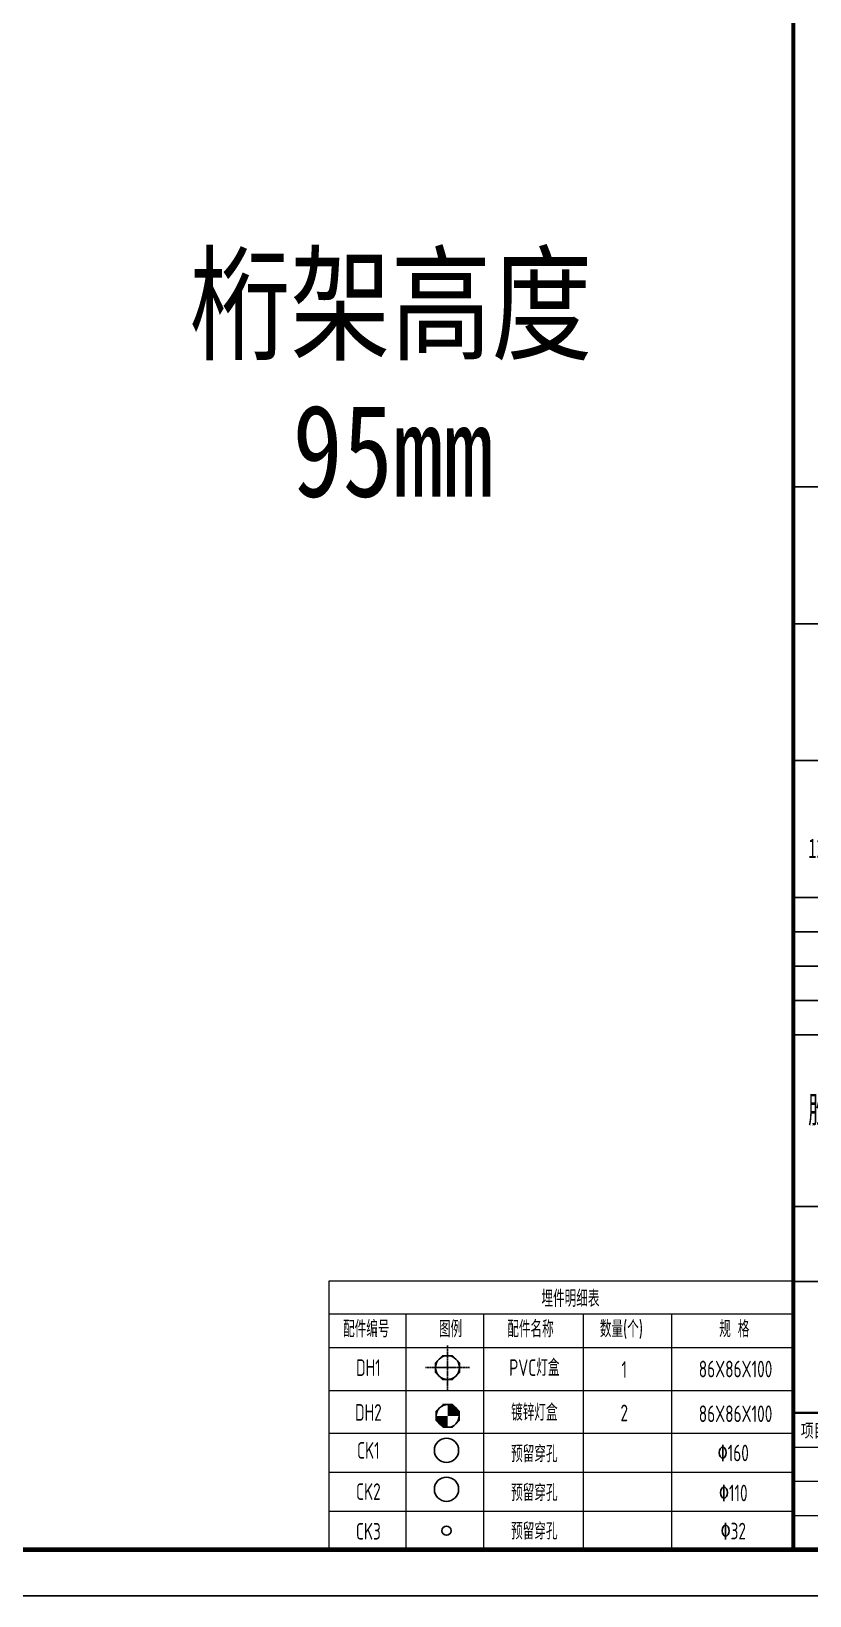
# Model space of a CAD drawing. Header units: millimetres. Extents: x 514 to 31055, y 121 to 26754.
# Drawn here: x 11830 to 14996, y 121 to 6477 of the extents above; entities that cross this region are included whole.
import ezdxf
from ezdxf.enums import TextEntityAlignment as Align

# ---------------------------------------------------------------- set-up
doc = ezdxf.new("R2010")
doc.units = ezdxf.units.MM
doc.linetypes.add('DOTE', pattern=[2.42, 2, -0.2, 0.02, -0.2])
for name, color, linetype in [('000-86线盒详图', 7, 'Continuous'), ('a--r1', 92, 'Continuous'), ('PUB_TITLE', 4, 'Continuous'), ('tk1', 177, 'Continuous')]:
    doc.layers.add(name, color=color, linetype=linetype)
for name, color, linetype, lineweight in [('叠合板详图文字', 8, 'Continuous', 18), ('图框', 9, 'Continuous', 18), ('结构文字', 7, 'Continuous', 15)]:
    doc.layers.add(name, color=color, linetype=linetype, lineweight=lineweight)
doc.styles.add('SUNTXT', font='', dxfattribs={"height": 2.5})
doc.styles.add('TSSD_Rein', font='TSSDENG', dxfattribs={"width": 0.7, "bigfont": 'HZTXT'})
doc.styles.add('黑体', font='simhei.ttf', dxfattribs={"width": 0.8})
doc.styles.get('SUNTXT').set_extended_font_data('SimSun')

# ---------------------------------------------------------------- blocks, each defined once
blk = doc.blocks.new('A$C364B4FF9')
at = {"layer": 'PUB_TITLE'}
blk.add_lwpolyline([(-84100, 0), (0, 0), (0, 59400), (-84100, 59400)], close=True, dxfattribs=at)
at = {"layer": 'PUB_TITLE', "const_width": 100}
blk.add_lwpolyline([(-83250, 1000), (-1000, 1000), (-1000, 58400), (-83250, 58400)], close=True, dxfattribs=at)
at = {"layer": 'tk1', "color": 4}
for p, q in [((-7059, 24078), (-1000, 24078)), ((-7059, 21105), (-1000, 21105)), ((-7059, 18133), (-1000, 18133)), ((-7059, 18133), (-1000, 18133)), ((-7059, 15160), (-1000, 15160)), ((-7059, 14414), (-1000, 14414)), ((-7059, 13669), (-1000, 13669)), ((-7059, 12923), (-1000, 12923)), ((-7059, 12177), (-1000, 12177)), ((-7059, 8449), (-1000, 8449)), ((-7034, 6822), (-975, 6822))]:
    blk.add_line(p, q, dxfattribs=at)
at = {"layer": '图框', "color": 3}
for p, q in [((-7059, 3229), (-4059, 3229)), ((-7059, 2486), (-1000, 2486)), ((-7059, 2486), (-1000, 2486)), ((-7059, 2486), (-1000, 2486)), ((-7059, 1743), (-1000, 1743)), ((-7059, 1743), (-1000, 1743)), ((-7059, 1743), (-1000, 1743)), ((-1000, 1000), (-8006, 1000)), ((-1000, 1000), (-8006, 1000)), ((-1000, 1000), (-8006, 1000)), ((-1000, 1000), (-8006, 1000)), ((-1000, 1000), (-8006, 1000))]:
    blk.add_line(p, q, dxfattribs=at)
at = {"layer": '图框', "color": 3, "const_width": 84.9}
blk.add_lwpolyline([(-7059, 1000), (-1000, 1000), (-1000, 58400), (-7059, 58400)], close=True, dxfattribs=at)
at = {"layer": '图框', "color": 3, "const_width": 53.1}
blk.add_lwpolyline([(-1000, 3972), (-7059, 3972)], dxfattribs=at)
blk.add_lwpolyline([(-1000, 3972), (-7059, 3972)], dxfattribs=at)
blk.add_lwpolyline([(-1000, 3972), (-7059, 3972)], dxfattribs=at)
at = {"layer": '图框', "color": 7, "linetype": 'Continuous', "style": 'SUNTXT', "width": 0.6}
blk.add_text('123323233123', height=424.63, dxfattribs=at).set_placement((-6730, 16021))
blk.add_text('胜园街道祥泰小区建设项目', height=573.25, dxfattribs=at).set_placement((-3921, 10267), align=Align.CENTER)
at = {"layer": '图框', "color": 3, "linetype": 'Continuous', "style": '黑体', "width": 0.7}
blk.add_text('项目编号', height=290.3, dxfattribs=at).set_placement((-6340, 3442), align=Align.CENTER)
blk = doc.blocks.new('A$C24F03757')
at = {"layer": '000-86线盒详图'}
h = blk.add_hatch(color=1, dxfattribs=at)
h.dxf.hatch_style = 1
h.paths.add_polyline_path([(0, 0), (-43, 0, 0.414174), (0, -43)])
h = blk.add_hatch(color=1, dxfattribs=at)
h.dxf.hatch_style = 1
h.paths.add_polyline_path([(0, 43), (0, 0), (43, 0, 0.414253)])
at = {"layer": '000-86线盒详图', "color": 1}
blk.add_lwpolyline([(43, 17.8), (17.8, 43), (-17.8, 43), (-43, 17.8), (-43, -17.8), (-17.8, -43), (17.8, -43), (43, -17.8)], close=True, dxfattribs=at)
blk.add_circle((0, 0), 43, dxfattribs=at)
blk = doc.blocks.new('hvdvhj')
at = {"layer": '000-86线盒详图', "color": 5, "linetype": 'DOTE', "ltscale": 0.05}
for p, q in [((50656.3, 67888), (50656.3, 67788)), ((50656.3, 67888), (50656.3, 67788)), ((50706.3, 67838), (50606.3, 67838)), ((50706.3, 67838), (50606.3, 67838))]:
    blk.add_line(p, q, dxfattribs=at)
at = {"layer": '000-86线盒详图', "color": 7}
blk.add_lwpolyline([(50683.1, 67849.1), (50667.4, 67864.9), (50645.1, 67864.9), (50629.4, 67849.1), (50629.4, 67826.9), (50645.1, 67811.1), (50667.4, 67811.1), (50683.1, 67826.9)], close=True, dxfattribs=at)
blk.add_lwpolyline([(50683.1, 67849.1), (50667.4, 67864.9), (50645.1, 67864.9), (50629.4, 67849.1), (50629.4, 67826.9), (50645.1, 67811.1), (50667.4, 67811.1), (50683.1, 67826.9)], close=True, dxfattribs=at)
blk.add_circle((50656.3, 67838), 26.9, dxfattribs=at)
blk.add_circle((50656.3, 67838), 26.9, dxfattribs=at)
at = {"layer": 'a--r1', "color": 4}
for centre in [(50654, 67651.2), (50654, 67563.5)]:
    blk.add_circle(centre, 27.4, dxfattribs=at)
at = {"layer": 'a--r1', "color": 3}
blk.add_circle((50654, 67469.9), 10.3, dxfattribs=at)
at = {"layer": '结构文字', "color": 4}
for p, q in [((51437.5, 68033.4), (50387.8, 68033.4)), ((50387.8, 68033.4), (50387.8, 67508.8)), ((51437.5, 68033.4), (50387.8, 68033.4)), ((50387.8, 68033.4), (50387.8, 67427.1)), ((51437.5, 67508.8), (51437.5, 68033.4)), ((51437.5, 67427.1), (51437.5, 68033.4)), ((51437.5, 67958.3), (50387.8, 67958.3)), ((51437.5, 67958.3), (50387.8, 67958.3))]:
    blk.add_line(p, q, dxfattribs=at)
for points in [[(50387.8, 67883.4), (51437.5, 67883.4), (51437.5, 68031.5)], [(50387.8, 67883.4), (51437.5, 67883.4), (51437.5, 68031.5)], [(50562.5, 67958.3), (50562.5, 67508.8)], [(50562.5, 67958.3), (50562.5, 67427.1)], [(50737.5, 67958.3), (50737.5, 67508.8)], [(50737.5, 67958.3), (50737.5, 67427.1)], [(50962.5, 67958.3), (50962.5, 67508.8)], [(50962.5, 67958.3), (50962.5, 67427.1)], [(51162.5, 67958.3), (51162.5, 67508.8)], [(51162.5, 67958.3), (51162.5, 67427.1)], [(50387.8, 67786.4), (51437.5, 67786.4)], [(50387.8, 67786.4), (51437.5, 67786.4)], [(50387.8, 67690.3), (51437.5, 67690.3)], [(50387.8, 67690.3), (51437.5, 67690.3)], [(50387.8, 67601.7), (51437.5, 67601.7)], [(50387.8, 67601.7), (51437.5, 67601.7)], [(50387.8, 67514), (51437.5, 67514)], [(50387.8, 67427.1), (51437.5, 67427.1)]]:
    blk.add_lwpolyline(points, dxfattribs=at)
at = {"layer": '000-86线盒详图', "xscale": 0.6000000000000006, "yscale": 0.6000000000000006, "zscale": 0.6000000000000006}
blk.add_blockref('A$C24F03757', (50656.8, 67729.1), dxfattribs=at)
blk.add_blockref('A$C24F03757', (50656.8, 67729.1), dxfattribs=at)
at = {"layer": '结构文字', "color": 0, "lineweight": 15, "ltscale": 100, "style": 'TSSD_Rein', "width": 0.7}
blk.add_text('埋件明细表', height=37.5, dxfattribs=at).set_placement((50934.1, 67995.7), align=Align.MIDDLE)
blk.add_text('埋件明细表', height=37.5, dxfattribs=at).set_placement((50934.1, 67995.7), align=Align.MIDDLE)
for s, p in [('配件编号', (50420.3, 67895.2)), ('配件编号', (50420.3, 67895.2)), ('图例', (50636.9, 67895.2)), ('图例', (50636.9, 67895.2)), ('配件名称', (50791.3, 67895.2)), ('配件名称', (50791.3, 67895.2)), ('数量(个)', (51000.4, 67895.2)), ('数量(个)', (51000.4, 67895.2)), ('规 格', (51270.1, 67895.2)), ('规 格', (51270.1, 67895.2))]:
    blk.add_text(s, height=37.5, dxfattribs=at).set_placement(p, align=Align.BOTTOM_LEFT)
for s, p in [('DH1', (50477.5, 67819.2)), ('DH1', (50477.5, 67819.2)), ('PVC灯盒', (50852.4, 67819.2)), ('86X86X100', (51307, 67816.1)), ('86X86X100', (51307, 67816.1)), ('DH2', (50477.5, 67718.1)), ('DH2', (50477.5, 67718.1)), ('镀锌灯盒', (50852.4, 67718.1)), ('镀锌灯盒', (50852.4, 67718.1)), ('86X86X100', (51307, 67715.1)), ('86X86X100', (51307, 67715.1)), ('CK1', (50477.5, 67632.4)), ('CK1', (50477.5, 67632.4)), ('预留穿孔', (50852.4, 67624.5)), ('%%130160', (51301.9, 67626.6)), ('CK2', (50477.5, 67539.4)), ('预留穿孔', (50852.4, 67536.9)), ('%%130110', (51301.9, 67536.3)), ('CK3', (50477.5, 67449.8)), ('预留穿孔', (50852.4, 67450)), ('%%13032', (51301.9, 67450.3))]:
    blk.add_text(s, height=37.5, dxfattribs=at).set_placement(p, align=Align.CENTER)
blk = doc.blocks.new('cshcsc')
at = {"layer": '叠合板详图文字', "color": 0, "style": '黑体', "width": 0.8}
for s, p in [('桁架高度', (89837.9, 44269.3)), ('95mm', (89840.6, 44071))]:
    blk.add_text(s, height=125, dxfattribs=at).set_placement(p, align=Align.CENTER)

msp = doc.modelspace()

# ---------------------------------------------------------------- block references
at = {"xscale": 3, "yscale": 3, "zscale": 3}
msp.add_blockref('cshcsc', (-256221.5, -127627.1), dxfattribs=at)
at = {"color": 0, "xscale": 1.8, "yscale": 1.8, "zscale": 1.8}
msp.add_blockref('hvdvhj', (-77658.6, -121060.7), dxfattribs=at)
at = {"layer": 'a--r1', "xscale": 0.1871100000000001, "yscale": 0.1871100000000001, "zscale": 0.1871100000000001}
msp.add_blockref('A$C364B4FF9', (16249.7, 121), dxfattribs=at)

# ---------------------------------------------------------------- texts
at = {"layer": '结构文字', "color": 6, "lineweight": 15, "ltscale": 100, "style": 'TSSD_Rein', "width": 0.7}
for s, p in [('1', (14241.4, 1006.1)), ('2', (14241.4, 829.9))]:
    msp.add_text(s, height=67.5, dxfattribs=at).set_placement(p, align=Align.CENTER)

doc.saveas('drawing.dxf')
